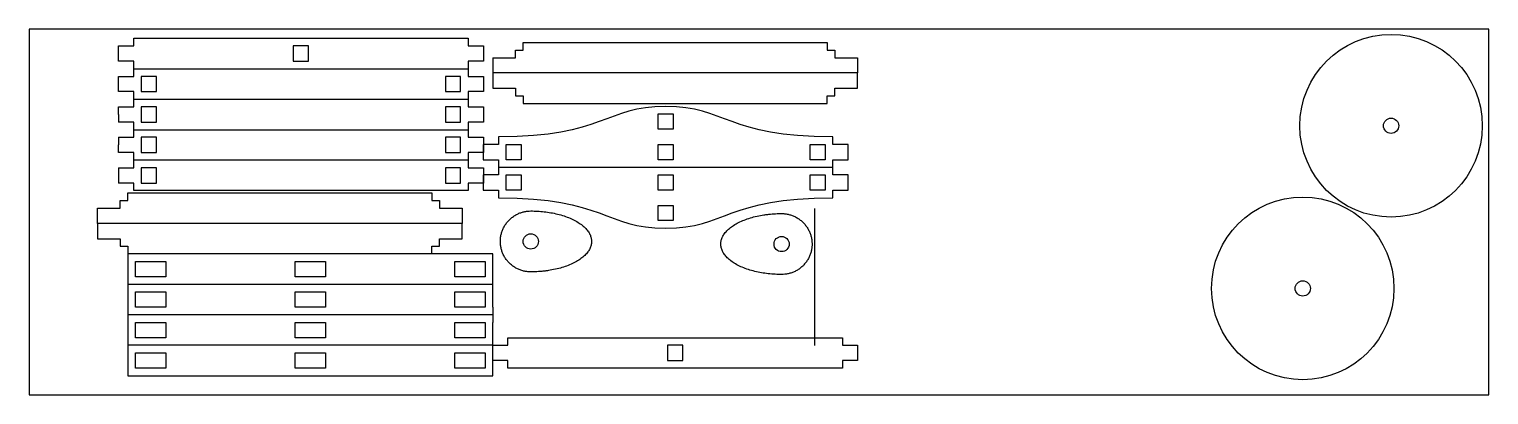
# Model space of a CAD drawing. Header units: inches. Extents: x 0 to 24, y 0 to 6.
import ezdxf

# ---------------------------------------------------------------- set-up
doc = ezdxf.new("R2010")
doc.units = ezdxf.units.IN
doc.header["$MEASUREMENT"] = 0
for name, color, linetype, true_color in [('blank', 7, 'Continuous', 0x000000), ('Make2D', 7, 'Continuous', 0x000000), ('Make2D$visible$lines', 7, 'Continuous', 0x000000)]:
    doc.layers.add(name, color=color, linetype=linetype, true_color=true_color)

msp = doc.modelspace()

# ---------------------------------------------------------------- linework, layer by layer
at = {"layer": 'blank'}
for p, q in [((0, 6), (0, 0)), ((24, 6), (0, 6)), ((24, 0), (24, 6)), ((7.622, 5.532), (7.622, 5.032)), ((8.122, 4.782), (13.122, 4.782)), ((12.917, 0.807), (12.917, 3.057)), ((0, 0), (24, 0))]:
    msp.add_line(p, q, dxfattribs=at)
at = {"layer": 'Make2D'}
for p, q in [((1.468, 4.601), (1.468, 4.476)), ((1.468, 4.226), (1.468, 4.101)), ((1.468, 3.726), (1.468, 3.476))]:
    msp.add_line(p, q, dxfattribs=at)
at = {"layer": 'Make2D$visible$lines'}
for p, q in [((1.718, 5.726), (1.718, 5.851)), ((1.718, 5.851), (7.218, 5.851)), ((7.218, 5.851), (7.218, 5.726)), ((8.122, 5.782), (13.122, 5.782)), ((8.122, 5.657), (8.122, 5.782)), ((13.122, 5.782), (13.122, 5.657)), ((1.468, 5.726), (1.718, 5.726)), ((1.468, 5.476), (1.468, 5.726)), ((4.343, 5.726), (4.343, 5.476)), ((4.593, 5.726), (4.343, 5.726)), ((4.593, 5.476), (4.593, 5.726)), ((7.218, 5.726), (7.468, 5.726)), ((7.468, 5.726), (7.468, 5.476)), ((7.622, 5.532), (7.997, 5.532)), ((7.997, 5.657), (8.122, 5.657)), ((7.997, 5.532), (7.997, 5.657)), ((13.122, 5.657), (13.247, 5.657)), ((13.247, 5.657), (13.247, 5.532)), ((13.247, 5.532), (13.622, 5.532)), ((13.622, 5.532), (13.622, 5.282)), ((1.718, 5.476), (1.468, 5.476)), ((1.718, 5.351), (1.718, 5.476)), ((1.718, 5.226), (1.718, 5.351)), ((1.718, 5.351), (7.218, 5.351)), ((4.343, 5.476), (4.593, 5.476)), ((7.218, 5.476), (7.218, 5.351)), ((7.468, 5.476), (7.218, 5.476)), ((7.218, 5.351), (7.218, 5.226)), ((13.622, 5.282), (7.622, 5.282)), ((13.622, 5.032), (13.622, 5.282)), ((1.468, 5.226), (1.718, 5.226)), ((1.468, 4.976), (1.468, 5.226)), ((1.843, 5.226), (1.843, 4.976)), ((2.093, 5.226), (1.843, 5.226)), ((2.093, 4.976), (2.093, 5.226)), ((6.843, 5.226), (6.843, 4.976)), ((7.093, 5.226), (6.843, 5.226)), ((7.093, 4.976), (7.093, 5.226)), ((7.218, 5.226), (7.468, 5.226)), ((7.468, 5.226), (7.468, 4.976)), ((1.718, 4.976), (1.468, 4.976)), ((1.718, 4.851), (1.718, 4.976)), ((1.718, 4.726), (1.718, 4.851)), ((1.718, 4.851), (7.218, 4.851)), ((1.843, 4.976), (2.093, 4.976)), ((6.843, 4.976), (7.093, 4.976)), ((7.218, 4.976), (7.218, 4.851)), ((7.468, 4.976), (7.218, 4.976)), ((7.218, 4.851), (7.218, 4.726)), ((7.622, 5.032), (7.997, 5.032)), ((7.997, 5.032), (7.997, 4.907)), ((7.997, 4.907), (8.122, 4.907)), ((8.122, 4.907), (8.122, 4.782)), ((13.122, 4.907), (13.247, 4.907)), ((13.122, 4.782), (13.122, 4.907)), ((13.247, 5.032), (13.622, 5.032)), ((13.247, 4.907), (13.247, 5.032)), ((1.468, 4.726), (1.718, 4.726)), ((1.468, 4.601), (1.468, 4.726)), ((1.843, 4.726), (1.843, 4.476)), ((2.093, 4.726), (1.843, 4.726)), ((2.093, 4.476), (2.093, 4.726)), ((6.843, 4.726), (6.843, 4.476)), ((7.093, 4.726), (6.843, 4.726)), ((7.093, 4.476), (7.093, 4.726)), ((7.218, 4.726), (7.468, 4.726)), ((7.468, 4.726), (7.468, 4.476)), ((10.34, 4.609), (10.59, 4.609)), ((10.34, 4.359), (10.34, 4.609)), ((10.59, 4.609), (10.59, 4.359)), ((1.718, 4.476), (1.468, 4.476)), ((1.718, 4.351), (1.718, 4.476)), ((1.718, 4.226), (1.718, 4.351)), ((1.718, 4.351), (7.218, 4.351)), ((1.843, 4.476), (2.093, 4.476)), ((6.843, 4.476), (7.093, 4.476)), ((7.218, 4.476), (7.218, 4.351)), ((7.468, 4.476), (7.218, 4.476)), ((7.218, 4.351), (7.218, 4.226)), ((10.59, 4.359), (10.34, 4.359)), ((1.468, 4.226), (1.718, 4.226)), ((1.468, 3.976), (1.468, 4.101)), ((1.843, 4.226), (1.843, 3.976)), ((2.093, 4.226), (1.843, 4.226)), ((2.093, 3.976), (2.093, 4.226)), ((6.843, 4.226), (6.843, 3.976)), ((7.093, 4.226), (6.843, 4.226)), ((7.093, 3.976), (7.093, 4.226)), ((7.218, 4.226), (7.468, 4.226)), ((7.715, 4.109), (7.465, 4.109)), ((7.465, 4.109), (7.465, 3.859)), ((7.468, 4.226), (7.468, 3.976)), ((7.715, 4.234), (7.715, 4.109)), ((7.84, 4.109), (8.09, 4.109)), ((7.84, 3.859), (7.84, 4.109)), ((8.09, 4.109), (8.09, 3.859)), ((10.34, 4.109), (10.59, 4.109)), ((10.34, 3.859), (10.34, 4.109)), ((10.59, 4.109), (10.59, 3.859)), ((12.84, 4.109), (13.09, 4.109)), ((12.84, 3.859), (12.84, 4.109)), ((13.09, 4.109), (13.09, 3.859)), ((13.215, 4.109), (13.215, 4.234)), ((13.465, 4.109), (13.215, 4.109)), ((13.465, 3.859), (13.465, 4.109)), ((1.718, 3.976), (1.468, 3.976)), ((1.718, 3.851), (1.718, 3.976)), ((1.718, 3.726), (1.718, 3.851)), ((7.218, 3.851), (1.718, 3.851)), ((1.843, 3.976), (2.093, 3.976)), ((6.843, 3.976), (7.093, 3.976)), ((7.218, 3.976), (7.218, 3.851)), ((7.468, 3.976), (7.218, 3.976)), ((7.218, 3.851), (7.218, 3.726)), ((7.465, 3.859), (7.715, 3.859)), ((7.715, 3.859), (7.715, 3.734)), ((8.09, 3.859), (7.84, 3.859)), ((10.59, 3.859), (10.34, 3.859)), ((13.09, 3.859), (12.84, 3.859)), ((13.215, 3.734), (13.215, 3.859)), ((13.215, 3.859), (13.465, 3.859)), ((1.468, 3.726), (1.718, 3.726)), ((1.843, 3.726), (1.843, 3.476)), ((2.093, 3.726), (1.843, 3.726)), ((2.093, 3.476), (2.093, 3.726)), ((6.843, 3.726), (6.843, 3.476)), ((7.093, 3.726), (6.843, 3.726)), ((7.093, 3.476), (7.093, 3.726)), ((7.218, 3.726), (7.468, 3.726)), ((7.715, 3.609), (7.465, 3.609)), ((7.465, 3.609), (7.465, 3.359)), ((7.468, 3.726), (7.468, 3.476)), ((7.715, 3.734), (13.215, 3.734)), ((7.715, 3.734), (7.715, 3.609)), ((7.84, 3.359), (7.84, 3.609)), ((7.84, 3.609), (8.09, 3.609)), ((8.09, 3.609), (8.09, 3.359)), ((10.34, 3.359), (10.34, 3.609)), ((10.34, 3.609), (10.59, 3.609)), ((10.59, 3.609), (10.59, 3.359)), ((12.84, 3.359), (12.84, 3.609)), ((12.84, 3.609), (13.09, 3.609)), ((13.09, 3.609), (13.09, 3.359)), ((13.215, 3.609), (13.215, 3.734)), ((13.465, 3.609), (13.215, 3.609)), ((13.465, 3.359), (13.465, 3.609)), ((1.718, 3.476), (1.468, 3.476)), ((1.718, 3.351), (1.718, 3.476)), ((1.843, 3.476), (2.093, 3.476)), ((6.843, 3.476), (7.093, 3.476)), ((7.218, 3.476), (7.218, 3.351)), ((7.468, 3.476), (7.218, 3.476)), ((1.497, 3.062), (1.497, 3.187)), ((1.497, 3.187), (1.622, 3.187)), ((1.622, 3.312), (6.622, 3.312)), ((1.622, 3.187), (1.622, 3.312)), ((7.218, 3.351), (1.718, 3.351)), ((6.622, 3.312), (6.622, 3.187)), ((6.622, 3.187), (6.747, 3.187)), ((6.747, 3.187), (6.747, 3.062)), ((7.465, 3.359), (7.715, 3.359)), ((7.715, 3.359), (7.715, 3.234)), ((8.09, 3.359), (7.84, 3.359)), ((10.59, 3.359), (10.34, 3.359)), ((13.09, 3.359), (12.84, 3.359)), ((13.215, 3.234), (13.215, 3.359)), ((13.215, 3.359), (13.465, 3.359)), ((1.122, 2.812), (1.122, 3.062)), ((1.122, 3.062), (1.497, 3.062)), ((6.747, 3.062), (7.122, 3.062)), ((7.122, 3.062), (7.122, 2.812)), ((10.34, 2.859), (10.34, 3.109)), ((10.34, 3.109), (10.59, 3.109)), ((10.59, 3.109), (10.59, 2.859)), ((7.122, 2.812), (1.122, 2.812)), ((1.122, 2.812), (1.122, 2.562)), ((7.122, 2.562), (7.122, 2.812)), ((10.59, 2.859), (10.34, 2.859)), ((1.122, 2.562), (1.497, 2.562)), ((1.497, 2.562), (1.497, 2.437)), ((1.497, 2.437), (1.622, 2.437)), ((1.622, 2.437), (1.622, 2.312)), ((6.622, 2.312), (6.622, 2.437)), ((6.622, 2.437), (6.747, 2.437)), ((6.747, 2.437), (6.747, 2.562)), ((6.747, 2.562), (7.122, 2.562)), ((1.622, 2.312), (1.622, 1.812)), ((7.622, 2.312), (1.622, 2.312)), ((1.747, 1.937), (1.747, 2.187)), ((1.747, 2.187), (2.247, 2.187)), ((2.247, 2.187), (2.247, 1.937)), ((4.372, 1.937), (4.372, 2.187)), ((4.372, 2.187), (4.872, 2.187)), ((4.872, 2.187), (4.872, 1.937)), ((6.997, 1.937), (6.997, 2.187)), ((6.997, 2.187), (7.497, 2.187)), ((7.497, 2.187), (7.497, 1.937)), ((7.622, 1.812), (7.622, 2.312)), ((2.247, 1.937), (1.747, 1.937)), ((4.872, 1.937), (4.372, 1.937)), ((7.497, 1.937), (6.997, 1.937)), ((1.622, 1.812), (1.622, 1.312)), ((7.622, 1.812), (1.622, 1.812)), ((1.747, 1.437), (1.747, 1.687)), ((1.747, 1.687), (2.247, 1.687)), ((2.247, 1.687), (2.247, 1.437)), ((4.372, 1.437), (4.372, 1.687)), ((4.372, 1.687), (4.872, 1.687)), ((4.872, 1.687), (4.872, 1.437)), ((6.997, 1.437), (6.997, 1.687)), ((6.997, 1.687), (7.497, 1.687)), ((7.497, 1.687), (7.497, 1.437)), ((7.622, 1.687), (7.622, 1.812)), ((7.622, 1.437), (7.622, 1.687)), ((1.622, 1.312), (1.622, 0.812)), ((7.622, 1.312), (1.622, 1.312)), ((2.247, 1.437), (1.747, 1.437)), ((4.872, 1.437), (4.372, 1.437)), ((7.497, 1.437), (6.997, 1.437)), ((7.622, 1.437), (7.622, 1.187)), ((1.747, 0.937), (1.747, 1.187)), ((1.747, 1.187), (2.247, 1.187)), ((2.247, 1.187), (2.247, 0.937)), ((4.372, 0.937), (4.372, 1.187)), ((4.372, 1.187), (4.872, 1.187)), ((4.872, 1.187), (4.872, 0.937)), ((6.997, 0.937), (6.997, 1.187)), ((6.997, 1.187), (7.497, 1.187)), ((7.497, 1.187), (7.497, 0.937)), ((7.622, 0.812), (7.622, 1.187)), ((1.622, 0.812), (1.622, 0.312)), ((7.622, 0.812), (1.622, 0.812)), ((2.247, 0.937), (1.747, 0.937)), ((4.872, 0.937), (4.372, 0.937)), ((7.497, 0.937), (6.997, 0.937)), ((7.622, 0.812), (7.872, 0.812)), ((7.622, 0.562), (7.622, 0.812)), ((7.872, 0.812), (7.872, 0.937)), ((7.872, 0.937), (13.372, 0.937)), ((10.747, 0.812), (10.497, 0.812)), ((10.497, 0.812), (10.497, 0.562)), ((10.747, 0.562), (10.747, 0.812)), ((13.372, 0.937), (13.372, 0.812)), ((13.372, 0.812), (13.622, 0.812)), ((13.622, 0.812), (13.622, 0.562)), ((1.747, 0.437), (1.747, 0.687)), ((1.747, 0.687), (2.247, 0.687)), ((2.247, 0.687), (2.247, 0.437)), ((4.372, 0.437), (4.372, 0.687)), ((4.372, 0.687), (4.872, 0.687)), ((4.872, 0.687), (4.872, 0.437)), ((6.997, 0.437), (6.997, 0.687)), ((6.997, 0.687), (7.497, 0.687)), ((7.497, 0.687), (7.497, 0.437)), ((7.872, 0.562), (7.622, 0.562)), ((7.622, 0.312), (7.622, 0.562)), ((7.872, 0.437), (7.872, 0.562)), ((10.497, 0.562), (10.747, 0.562)), ((13.622, 0.562), (13.372, 0.562)), ((13.372, 0.562), (13.372, 0.437)), ((1.622, 0.312), (7.622, 0.312)), ((2.247, 0.437), (1.747, 0.437)), ((4.872, 0.437), (4.372, 0.437)), ((7.497, 0.437), (6.997, 0.437)), ((13.372, 0.437), (7.872, 0.437))]:
    msp.add_line(p, q, dxfattribs=at)
for centre, radius in [((22.393, 4.416), 1.5), ((22.393, 4.416), 0.125), ((20.941, 1.746), 1.5), ((8.247, 2.517), 0.125), ((12.372, 2.474), 0.125), ((20.941, 1.746), 0.125)]:
    msp.add_circle(centre, radius, dxfattribs=at)
for points in [[(13.215, 4.234), (11.465, 4.234), (11.465, 4.734), (10.465, 4.734), (9.465, 4.734), (9.465, 4.234), (7.715, 4.234)], [(7.715, 3.234), (9.465, 3.234), (9.465, 2.734), (10.465, 2.734), (11.465, 2.734), (11.465, 3.234), (13.215, 3.234)]]:
    msp.add_open_spline(points, degree=3, knots=[46, 46, 46, 46, 49.820027, 49.820027, 49.820027, 53.640055, 53.640055, 53.640055, 53.640055], dxfattribs=at)
for points in [[(8.247, 3.017), (7.747, 3.017), (7.747, 2.517), (7.747, 2.017), (8.247, 2.017), (9.247, 2.017), (9.247, 2.517), (9.247, 3.017), (8.247, 3.017)], [(12.372, 1.974), (12.872, 1.974), (12.872, 2.474), (12.872, 2.974), (12.372, 2.974), (11.372, 2.974), (11.372, 2.474), (11.372, 1.974), (12.372, 1.974)]]:
    msp.add_rational_spline(points, [1, 0.707106781187, 1, 0.707106781187, 1, 0.707106781187, 1, 0.707106900396, 1], degree=2, knots=[0, 0, 0, 0.785398, 0.785398, 1.570796, 1.570796, 3.141593, 3.141593, 4.712389, 4.712389, 4.712389], dxfattribs=at)

doc.saveas('drawing.dxf')
